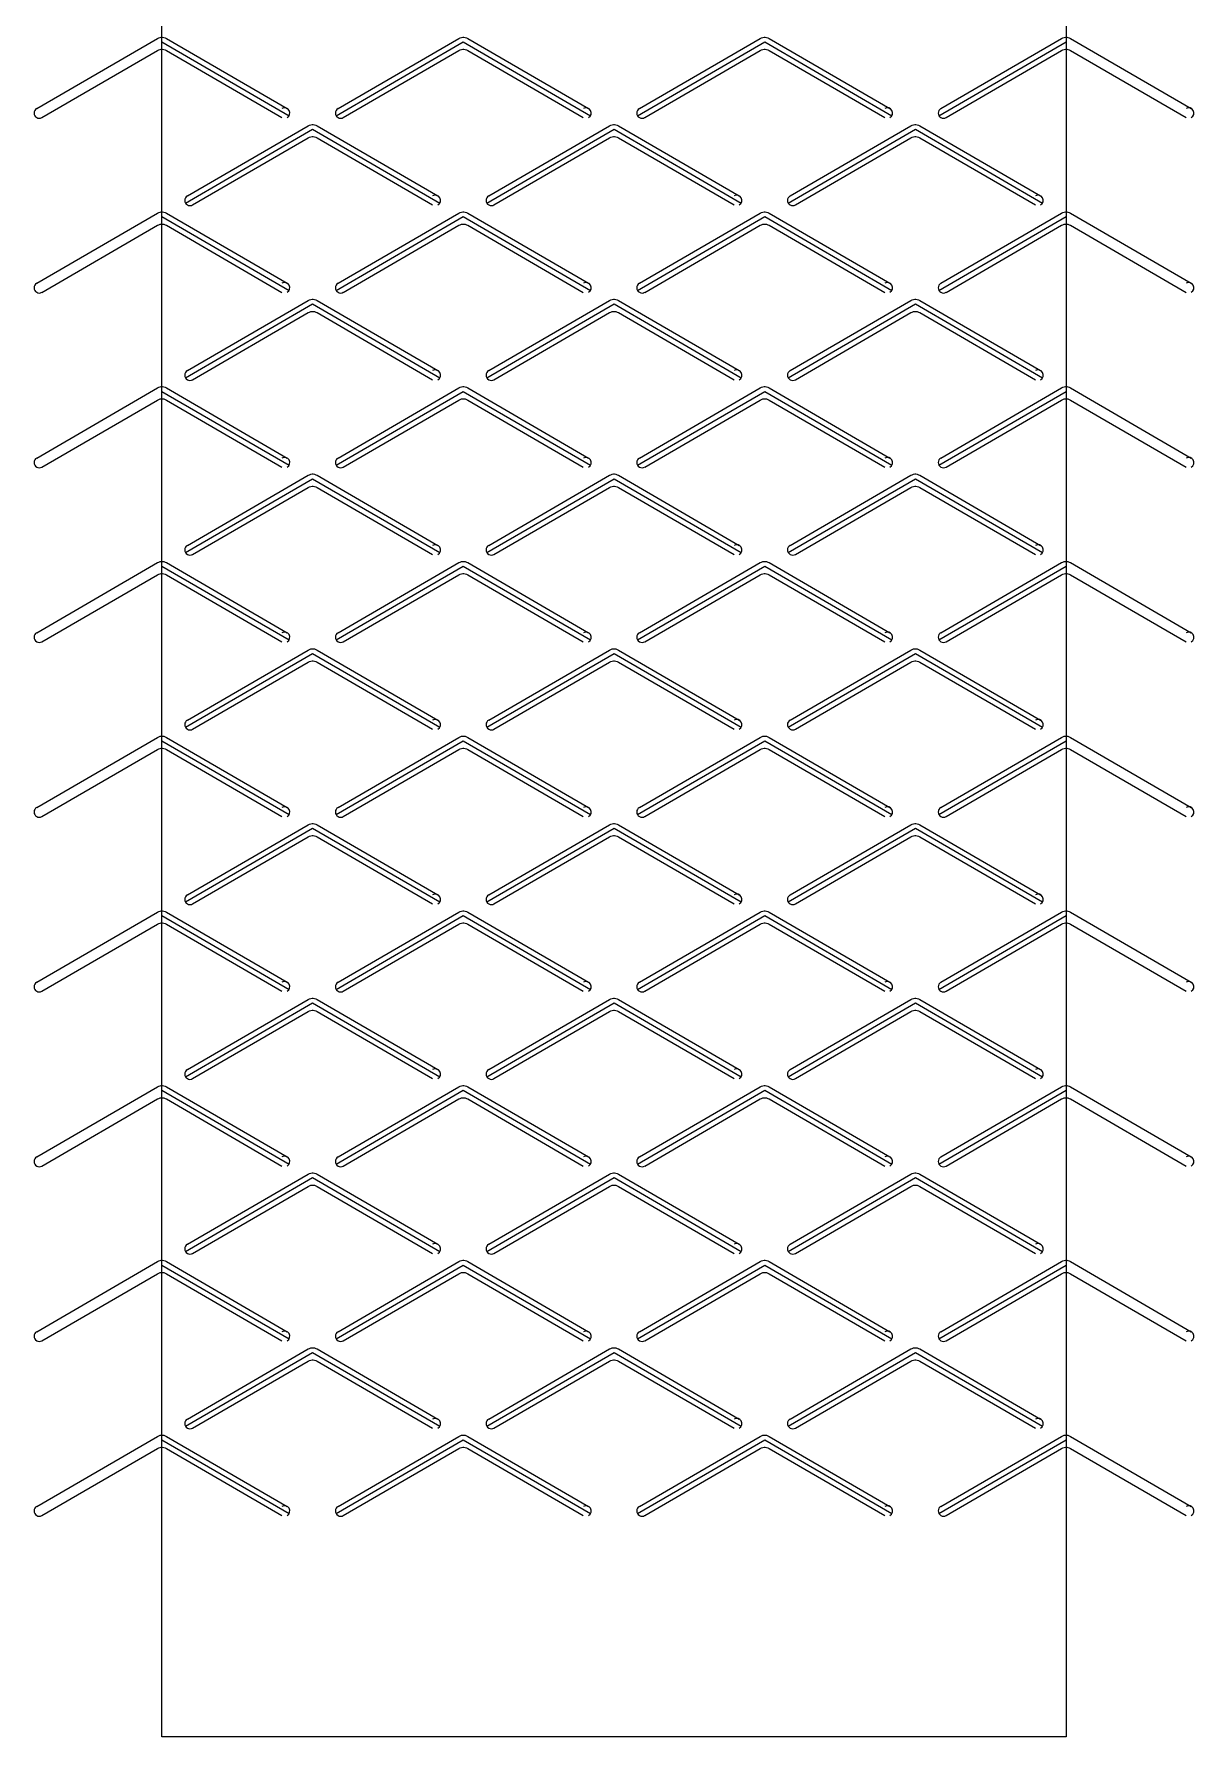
# Model space of a CAD drawing. Header units: metres. Extents: x -3 to 25, y 0 to 162.
# Drawn here: x -3.05 to 24.59, y 0 to 40.58 of the extents above; entities that cross this region are included whole.
import ezdxf

# ---------------------------------------------------------------- set-up
doc = ezdxf.new("R2010")
doc.units = ezdxf.units.M
doc.layers.add('TOP', color=1, linetype='Continuous', lineweight=0)

msp = doc.modelspace()

# ---------------------------------------------------------------- linework, layer by layer
at = {"layer": 'TOP'}
for p, q in [((-2.984, 38.809), (-0.108, 40.479)), ((-2.859, 38.593), (-0.108, 40.19)), ((-0.108, 40.479), (-0.077, 40.494)), ((-0.108, 40.19), (-0.077, 40.206)), ((-0.077, 40.494), (-0.046, 40.504)), ((-0.077, 40.206), (-0.046, 40.216)), ((-0.046, 40.504), (-0.015, 40.51)), ((-0.046, 40.216), (-0.015, 40.221)), ((-0.015, 40.51), (0.015, 40.51)), ((-0.015, 40.221), (0.015, 40.221)), ((0, 40.397), (3.03, 38.638)), ((0.015, 40.51), (0.046, 40.504)), ((0.015, 40.221), (0.046, 40.216)), ((0.046, 40.504), (0.077, 40.494)), ((0.046, 40.216), (0.077, 40.206)), ((0.077, 40.494), (0.108, 40.479)), ((0.077, 40.206), (0.108, 40.19)), ((0.108, 40.479), (2.984, 38.809)), ((0.108, 40.19), (2.859, 38.593)), ((4.15, 38.638), (7.18, 40.397)), ((4.196, 38.809), (7.072, 40.479)), ((4.321, 38.593), (7.072, 40.19)), ((7.072, 40.479), (7.103, 40.494)), ((7.072, 40.19), (7.103, 40.206)), ((7.103, 40.494), (7.134, 40.504)), ((7.103, 40.206), (7.134, 40.216)), ((7.134, 40.504), (7.165, 40.51)), ((7.134, 40.216), (7.165, 40.221)), ((7.165, 40.51), (7.195, 40.51)), ((7.165, 40.221), (7.195, 40.221)), ((7.18, 40.397), (10.21, 38.638)), ((7.195, 40.51), (7.226, 40.504)), ((7.195, 40.221), (7.226, 40.216)), ((7.226, 40.504), (7.257, 40.494)), ((7.226, 40.216), (7.257, 40.206)), ((7.257, 40.494), (7.288, 40.479)), ((7.257, 40.206), (7.288, 40.19)), ((7.288, 40.479), (10.164, 38.809)), ((7.288, 40.19), (10.039, 38.593)), ((11.33, 38.638), (14.36, 40.397)), ((11.376, 38.809), (14.252, 40.479)), ((11.501, 38.593), (14.252, 40.19)), ((14.252, 40.479), (14.283, 40.494)), ((14.252, 40.19), (14.283, 40.206)), ((14.283, 40.494), (14.314, 40.504)), ((14.283, 40.206), (14.314, 40.216)), ((14.314, 40.504), (14.345, 40.51)), ((14.314, 40.216), (14.345, 40.221)), ((14.345, 40.51), (14.375, 40.51)), ((14.345, 40.221), (14.375, 40.221)), ((14.36, 40.397), (17.39, 38.638)), ((14.375, 40.51), (14.406, 40.504)), ((14.375, 40.221), (14.406, 40.216)), ((14.406, 40.504), (14.437, 40.494)), ((14.406, 40.216), (14.437, 40.206)), ((14.437, 40.494), (14.468, 40.479)), ((14.437, 40.206), (14.468, 40.19)), ((14.468, 40.479), (17.344, 38.809)), ((14.468, 40.19), (17.219, 38.593)), ((18.51, 38.638), (21.54, 40.397)), ((18.556, 38.809), (21.432, 40.479)), ((18.681, 38.593), (21.432, 40.19)), ((21.432, 40.479), (21.463, 40.494)), ((21.432, 40.19), (21.463, 40.206)), ((21.463, 40.494), (21.494, 40.504)), ((21.463, 40.206), (21.494, 40.216)), ((21.494, 40.504), (21.525, 40.51)), ((21.494, 40.216), (21.525, 40.221)), ((21.525, 40.51), (21.555, 40.51)), ((21.525, 40.221), (21.555, 40.221)), ((21.555, 40.51), (21.586, 40.504)), ((21.555, 40.221), (21.586, 40.216)), ((21.586, 40.504), (21.617, 40.494)), ((21.586, 40.216), (21.617, 40.206)), ((21.617, 40.494), (21.648, 40.479)), ((21.617, 40.206), (21.648, 40.19)), ((21.648, 40.479), (24.524, 38.809)), ((21.648, 40.19), (24.399, 38.593)), ((0.56, 36.556), (3.59, 38.315)), ((0.606, 36.727), (3.482, 38.397)), ((3.482, 38.397), (3.513, 38.412)), ((3.513, 38.412), (3.544, 38.422)), ((3.544, 38.422), (3.575, 38.427)), ((3.575, 38.427), (3.605, 38.427)), ((3.59, 38.315), (6.62, 36.556)), ((3.605, 38.427), (3.636, 38.422)), ((3.636, 38.422), (3.667, 38.412)), ((3.667, 38.412), (3.698, 38.397)), ((3.698, 38.397), (6.574, 36.727)), ((7.74, 36.556), (10.77, 38.315)), ((7.786, 36.727), (10.662, 38.397)), ((10.662, 38.397), (10.693, 38.412)), ((10.693, 38.412), (10.724, 38.422)), ((10.724, 38.422), (10.755, 38.427)), ((10.755, 38.427), (10.785, 38.427)), ((10.77, 38.315), (13.8, 36.556)), ((10.785, 38.427), (10.816, 38.422)), ((10.816, 38.422), (10.847, 38.412)), ((10.847, 38.412), (10.878, 38.397)), ((10.878, 38.397), (13.754, 36.727)), ((14.92, 36.556), (17.95, 38.315)), ((14.966, 36.727), (17.842, 38.397)), ((17.842, 38.397), (17.873, 38.412)), ((17.873, 38.412), (17.904, 38.422)), ((17.904, 38.422), (17.935, 38.427)), ((17.935, 38.427), (17.965, 38.427)), ((17.95, 38.315), (20.98, 36.556)), ((17.965, 38.427), (17.996, 38.422)), ((17.996, 38.422), (18.027, 38.412)), ((18.027, 38.412), (18.058, 38.397)), ((18.058, 38.397), (20.934, 36.727)), ((0.731, 36.51), (3.482, 38.108)), ((3.482, 38.108), (3.513, 38.123)), ((3.513, 38.123), (3.544, 38.134)), ((3.544, 38.134), (3.575, 38.139)), ((3.575, 38.139), (3.605, 38.139)), ((3.605, 38.139), (3.636, 38.134)), ((3.636, 38.134), (3.667, 38.123)), ((3.667, 38.123), (3.698, 38.108)), ((3.698, 38.108), (6.449, 36.51)), ((7.911, 36.51), (10.662, 38.108)), ((10.662, 38.108), (10.693, 38.123)), ((10.693, 38.123), (10.724, 38.134)), ((10.724, 38.134), (10.755, 38.139)), ((10.755, 38.139), (10.785, 38.139)), ((10.785, 38.139), (10.816, 38.134)), ((10.816, 38.134), (10.847, 38.123)), ((10.847, 38.123), (10.878, 38.108)), ((10.878, 38.108), (13.629, 36.51)), ((15.091, 36.51), (17.842, 38.108)), ((17.842, 38.108), (17.873, 38.123)), ((17.873, 38.123), (17.904, 38.134)), ((17.904, 38.134), (17.935, 38.139)), ((17.935, 38.139), (17.965, 38.139)), ((17.965, 38.139), (17.996, 38.134)), ((17.996, 38.134), (18.027, 38.123)), ((18.027, 38.123), (18.058, 38.108)), ((18.058, 38.108), (20.809, 36.51)), ((-2.984, 34.645), (-0.108, 36.314)), ((-0.108, 36.314), (-0.077, 36.33)), ((-0.077, 36.33), (-0.046, 36.34)), ((-0.046, 36.34), (-0.015, 36.345)), ((-0.015, 36.345), (0.015, 36.345)), ((0, 36.233), (3.03, 34.474)), ((0.015, 36.345), (0.046, 36.34)), ((0.046, 36.34), (0.077, 36.33)), ((0.077, 36.33), (0.108, 36.314)), ((0.108, 36.314), (2.984, 34.645)), ((4.15, 34.474), (7.18, 36.233)), ((4.196, 34.645), (7.072, 36.314)), ((7.072, 36.314), (7.103, 36.33)), ((7.103, 36.33), (7.134, 36.34)), ((7.134, 36.34), (7.165, 36.345)), ((7.165, 36.345), (7.195, 36.345)), ((7.18, 36.233), (10.21, 34.474)), ((7.195, 36.345), (7.226, 36.34)), ((7.226, 36.34), (7.257, 36.33)), ((7.257, 36.33), (7.288, 36.314)), ((7.288, 36.314), (10.164, 34.645)), ((11.33, 34.474), (14.36, 36.233)), ((11.376, 34.645), (14.252, 36.314)), ((14.252, 36.314), (14.283, 36.33)), ((14.283, 36.33), (14.314, 36.34)), ((14.314, 36.34), (14.345, 36.345)), ((14.345, 36.345), (14.375, 36.345)), ((14.36, 36.233), (17.39, 34.474)), ((14.375, 36.345), (14.406, 36.34)), ((14.406, 36.34), (14.437, 36.33)), ((14.437, 36.33), (14.468, 36.314)), ((14.468, 36.314), (17.344, 34.645)), ((18.51, 34.474), (21.54, 36.233)), ((18.556, 34.645), (21.432, 36.314)), ((21.432, 36.314), (21.463, 36.33)), ((21.463, 36.33), (21.494, 36.34)), ((21.494, 36.34), (21.525, 36.345)), ((21.525, 36.345), (21.555, 36.345)), ((21.555, 36.345), (21.586, 36.34)), ((21.586, 36.34), (21.617, 36.33)), ((21.617, 36.33), (21.648, 36.314)), ((21.648, 36.314), (24.524, 34.645)), ((-2.859, 34.428), (-0.108, 36.026)), ((-0.108, 36.026), (-0.077, 36.041)), ((-0.077, 36.041), (-0.046, 36.051)), ((-0.046, 36.051), (-0.015, 36.057)), ((-0.015, 36.057), (0.015, 36.057)), ((0.015, 36.057), (0.046, 36.051)), ((0.046, 36.051), (0.077, 36.041)), ((0.077, 36.041), (0.108, 36.026)), ((0.108, 36.026), (2.859, 34.428)), ((4.321, 34.428), (7.072, 36.026)), ((7.072, 36.026), (7.103, 36.041)), ((7.103, 36.041), (7.134, 36.051)), ((7.134, 36.051), (7.165, 36.057)), ((7.165, 36.057), (7.195, 36.057)), ((7.195, 36.057), (7.226, 36.051)), ((7.226, 36.051), (7.257, 36.041)), ((7.257, 36.041), (7.288, 36.026)), ((7.288, 36.026), (10.039, 34.428)), ((11.501, 34.428), (14.252, 36.026)), ((14.252, 36.026), (14.283, 36.041)), ((14.283, 36.041), (14.314, 36.051)), ((14.314, 36.051), (14.345, 36.057)), ((14.345, 36.057), (14.375, 36.057)), ((14.375, 36.057), (14.406, 36.051)), ((14.406, 36.051), (14.437, 36.041)), ((14.437, 36.041), (14.468, 36.026)), ((14.468, 36.026), (17.219, 34.428)), ((18.681, 34.428), (21.432, 36.026)), ((21.432, 36.026), (21.463, 36.041)), ((21.463, 36.041), (21.494, 36.051)), ((21.494, 36.051), (21.525, 36.057)), ((21.525, 36.057), (21.555, 36.057)), ((21.555, 36.057), (21.586, 36.051)), ((21.586, 36.051), (21.617, 36.041)), ((21.617, 36.041), (21.648, 36.026)), ((21.648, 36.026), (24.399, 34.428)), ((0.56, 32.392), (3.59, 34.151)), ((0.606, 32.563), (3.482, 34.232)), ((3.482, 34.232), (3.513, 34.248)), ((3.513, 34.248), (3.544, 34.258)), ((3.544, 34.258), (3.575, 34.263)), ((3.575, 34.263), (3.605, 34.263)), ((3.59, 34.151), (6.62, 32.392)), ((3.605, 34.263), (3.636, 34.258)), ((3.636, 34.258), (3.667, 34.248)), ((3.667, 34.248), (3.698, 34.232)), ((3.698, 34.232), (6.574, 32.563)), ((7.74, 32.392), (10.77, 34.151)), ((7.786, 32.563), (10.662, 34.232)), ((10.662, 34.232), (10.693, 34.248)), ((10.693, 34.248), (10.724, 34.258)), ((10.724, 34.258), (10.755, 34.263)), ((10.755, 34.263), (10.785, 34.263)), ((10.77, 34.151), (13.8, 32.392)), ((10.785, 34.263), (10.816, 34.258)), ((10.816, 34.258), (10.847, 34.248)), ((10.847, 34.248), (10.878, 34.232)), ((10.878, 34.232), (13.754, 32.563)), ((14.92, 32.392), (17.95, 34.151)), ((14.966, 32.563), (17.842, 34.232)), ((17.842, 34.232), (17.873, 34.248)), ((17.873, 34.248), (17.904, 34.258)), ((17.904, 34.258), (17.935, 34.263)), ((17.935, 34.263), (17.965, 34.263)), ((17.95, 34.151), (20.98, 32.392)), ((17.965, 34.263), (17.996, 34.258)), ((17.996, 34.258), (18.027, 34.248)), ((18.027, 34.248), (18.058, 34.232)), ((18.058, 34.232), (20.934, 32.563)), ((0.731, 32.346), (3.482, 33.944)), ((3.482, 33.944), (3.513, 33.959)), ((3.513, 33.959), (3.544, 33.969)), ((3.544, 33.969), (3.575, 33.974)), ((3.575, 33.974), (3.605, 33.974)), ((3.605, 33.974), (3.636, 33.969)), ((3.636, 33.969), (3.667, 33.959)), ((3.667, 33.959), (3.698, 33.944)), ((3.698, 33.944), (6.449, 32.346)), ((7.911, 32.346), (10.662, 33.944)), ((10.662, 33.944), (10.693, 33.959)), ((10.693, 33.959), (10.724, 33.969)), ((10.724, 33.969), (10.755, 33.974)), ((10.755, 33.974), (10.785, 33.974)), ((10.785, 33.974), (10.816, 33.969)), ((10.816, 33.969), (10.847, 33.959)), ((10.847, 33.959), (10.878, 33.944)), ((10.878, 33.944), (13.629, 32.346)), ((15.091, 32.346), (17.842, 33.944)), ((17.842, 33.944), (17.873, 33.959)), ((17.873, 33.959), (17.904, 33.969)), ((17.904, 33.969), (17.935, 33.974)), ((17.935, 33.974), (17.965, 33.974)), ((17.965, 33.974), (17.996, 33.969)), ((17.996, 33.969), (18.027, 33.959)), ((18.027, 33.959), (18.058, 33.944)), ((18.058, 33.944), (20.809, 32.346)), ((-2.984, 30.48), (-0.108, 32.15)), ((-0.108, 32.15), (-0.077, 32.165)), ((-0.077, 32.165), (-0.046, 32.176)), ((-0.046, 32.176), (-0.015, 32.181)), ((-0.015, 32.181), (0.015, 32.181)), ((0, 32.068), (3.03, 30.31)), ((0.015, 32.181), (0.046, 32.176)), ((0.046, 32.176), (0.077, 32.165)), ((0.077, 32.165), (0.108, 32.15)), ((0.108, 32.15), (2.984, 30.48)), ((4.15, 30.31), (7.18, 32.068)), ((4.196, 30.48), (7.072, 32.15)), ((7.072, 32.15), (7.103, 32.165)), ((7.103, 32.165), (7.134, 32.176)), ((7.134, 32.176), (7.165, 32.181)), ((7.165, 32.181), (7.195, 32.181)), ((7.18, 32.068), (10.21, 30.31)), ((7.195, 32.181), (7.226, 32.176)), ((7.226, 32.176), (7.257, 32.165)), ((7.257, 32.165), (7.288, 32.15)), ((7.288, 32.15), (10.164, 30.48)), ((11.33, 30.31), (14.36, 32.068)), ((11.376, 30.48), (14.252, 32.15)), ((14.252, 32.15), (14.283, 32.165)), ((14.283, 32.165), (14.314, 32.176)), ((14.314, 32.176), (14.345, 32.181)), ((14.345, 32.181), (14.375, 32.181)), ((14.36, 32.068), (17.39, 30.31)), ((14.375, 32.181), (14.406, 32.176)), ((14.406, 32.176), (14.437, 32.165)), ((14.437, 32.165), (14.468, 32.15)), ((14.468, 32.15), (17.344, 30.48)), ((18.51, 30.31), (21.54, 32.068)), ((18.556, 30.48), (21.432, 32.15)), ((21.432, 32.15), (21.463, 32.165)), ((21.463, 32.165), (21.494, 32.176)), ((21.494, 32.176), (21.525, 32.181)), ((21.525, 32.181), (21.555, 32.181)), ((21.555, 32.181), (21.586, 32.176)), ((21.586, 32.176), (21.617, 32.165)), ((21.617, 32.165), (21.648, 32.15)), ((21.648, 32.15), (24.524, 30.48)), ((-2.859, 30.264), (-0.108, 31.861)), ((-0.108, 31.861), (-0.077, 31.877)), ((-0.077, 31.877), (-0.046, 31.887)), ((-0.046, 31.887), (-0.015, 31.892)), ((-0.015, 31.892), (0.015, 31.892)), ((0.015, 31.892), (0.046, 31.887)), ((0.046, 31.887), (0.077, 31.877)), ((0.077, 31.877), (0.108, 31.861)), ((0.108, 31.861), (2.859, 30.264)), ((4.321, 30.264), (7.072, 31.861)), ((7.072, 31.861), (7.103, 31.877)), ((7.103, 31.877), (7.134, 31.887)), ((7.134, 31.887), (7.165, 31.892)), ((7.165, 31.892), (7.195, 31.892)), ((7.195, 31.892), (7.226, 31.887)), ((7.226, 31.887), (7.257, 31.877)), ((7.257, 31.877), (7.288, 31.861)), ((7.288, 31.861), (10.039, 30.264)), ((11.501, 30.264), (14.252, 31.861)), ((14.252, 31.861), (14.283, 31.877)), ((14.283, 31.877), (14.314, 31.887)), ((14.314, 31.887), (14.345, 31.892)), ((14.345, 31.892), (14.375, 31.892)), ((14.375, 31.892), (14.406, 31.887)), ((14.406, 31.887), (14.437, 31.877)), ((14.437, 31.877), (14.468, 31.861)), ((14.468, 31.861), (17.219, 30.264)), ((18.681, 30.264), (21.432, 31.861)), ((21.432, 31.861), (21.463, 31.877)), ((21.463, 31.877), (21.494, 31.887)), ((21.494, 31.887), (21.525, 31.892)), ((21.525, 31.892), (21.555, 31.892)), ((21.555, 31.892), (21.586, 31.887)), ((21.586, 31.887), (21.617, 31.877)), ((21.617, 31.877), (21.648, 31.861)), ((21.648, 31.861), (24.399, 30.264)), ((0.606, 28.398), (3.482, 30.068)), ((3.482, 30.068), (3.513, 30.083)), ((3.513, 30.083), (3.544, 30.093)), ((3.544, 30.093), (3.575, 30.099)), ((3.575, 30.099), (3.605, 30.099)), ((3.605, 30.099), (3.636, 30.093)), ((3.636, 30.093), (3.667, 30.083)), ((3.667, 30.083), (3.698, 30.068)), ((3.698, 30.068), (6.574, 28.398)), ((7.786, 28.398), (10.662, 30.068)), ((10.662, 30.068), (10.693, 30.083)), ((10.693, 30.083), (10.724, 30.093)), ((10.724, 30.093), (10.755, 30.099)), ((10.755, 30.099), (10.785, 30.099)), ((10.785, 30.099), (10.816, 30.093)), ((10.816, 30.093), (10.847, 30.083)), ((10.847, 30.083), (10.878, 30.068)), ((10.878, 30.068), (13.754, 28.398)), ((14.966, 28.398), (17.842, 30.068)), ((17.842, 30.068), (17.873, 30.083)), ((17.873, 30.083), (17.904, 30.093)), ((17.904, 30.093), (17.935, 30.099)), ((17.935, 30.099), (17.965, 30.099)), ((17.965, 30.099), (17.996, 30.093)), ((17.996, 30.093), (18.027, 30.083)), ((18.027, 30.083), (18.058, 30.068)), ((18.058, 30.068), (20.934, 28.398)), ((0.56, 28.227), (3.59, 29.986)), ((0.731, 28.182), (3.482, 29.779)), ((3.482, 29.779), (3.513, 29.795)), ((3.513, 29.795), (3.544, 29.805)), ((3.544, 29.805), (3.575, 29.81)), ((3.575, 29.81), (3.605, 29.81)), ((3.59, 29.986), (6.62, 28.227)), ((3.605, 29.81), (3.636, 29.805)), ((3.636, 29.805), (3.667, 29.795)), ((3.667, 29.795), (3.698, 29.779)), ((3.698, 29.779), (6.449, 28.182)), ((7.74, 28.227), (10.77, 29.986)), ((7.911, 28.182), (10.662, 29.779)), ((10.662, 29.779), (10.693, 29.795)), ((10.693, 29.795), (10.724, 29.805)), ((10.724, 29.805), (10.755, 29.81)), ((10.755, 29.81), (10.785, 29.81)), ((10.77, 29.986), (13.8, 28.227)), ((10.785, 29.81), (10.816, 29.805)), ((10.816, 29.805), (10.847, 29.795)), ((10.847, 29.795), (10.878, 29.779)), ((10.878, 29.779), (13.629, 28.182)), ((14.92, 28.227), (17.95, 29.986)), ((15.091, 28.182), (17.842, 29.779)), ((17.842, 29.779), (17.873, 29.795)), ((17.873, 29.795), (17.904, 29.805)), ((17.904, 29.805), (17.935, 29.81)), ((17.935, 29.81), (17.965, 29.81)), ((17.95, 29.986), (20.98, 28.227)), ((17.965, 29.81), (17.996, 29.805)), ((17.996, 29.805), (18.027, 29.795)), ((18.027, 29.795), (18.058, 29.779)), ((18.058, 29.779), (20.809, 28.182)), ((-0.077, 28.001), (-0.046, 28.011)), ((-0.046, 28.011), (-0.015, 28.016)), ((-0.015, 28.016), (0.015, 28.016)), ((0.015, 28.016), (0.046, 28.011)), ((0.046, 28.011), (0.077, 28.001)), ((7.103, 28.001), (7.134, 28.011)), ((7.134, 28.011), (7.165, 28.016)), ((7.165, 28.016), (7.195, 28.016)), ((7.195, 28.016), (7.226, 28.011)), ((7.226, 28.011), (7.257, 28.001)), ((14.283, 28.001), (14.314, 28.011)), ((14.314, 28.011), (14.345, 28.016)), ((14.345, 28.016), (14.375, 28.016)), ((14.375, 28.016), (14.406, 28.011)), ((14.406, 28.011), (14.437, 28.001)), ((21.463, 28.001), (21.494, 28.011)), ((21.494, 28.011), (21.525, 28.016)), ((21.525, 28.016), (21.555, 28.016)), ((21.555, 28.016), (21.586, 28.011)), ((21.586, 28.011), (21.617, 28.001)), ((-2.984, 26.316), (-0.108, 27.986)), ((-2.859, 26.1), (-0.108, 27.697)), ((-0.108, 27.986), (-0.077, 28.001)), ((-0.108, 27.697), (-0.077, 27.712)), ((-0.077, 27.712), (-0.046, 27.723)), ((-0.046, 27.723), (-0.015, 27.728)), ((-0.015, 27.728), (0.015, 27.728)), ((0, 27.904), (3.03, 26.145)), ((0.015, 27.728), (0.046, 27.723)), ((0.046, 27.723), (0.077, 27.712)), ((0.077, 28.001), (0.108, 27.986)), ((0.077, 27.712), (0.108, 27.697)), ((0.108, 27.986), (2.984, 26.316)), ((0.108, 27.697), (2.859, 26.1)), ((4.15, 26.145), (7.18, 27.904)), ((4.196, 26.316), (7.072, 27.986)), ((4.321, 26.1), (7.072, 27.697)), ((7.072, 27.986), (7.103, 28.001)), ((7.072, 27.697), (7.103, 27.712)), ((7.103, 27.712), (7.134, 27.723)), ((7.134, 27.723), (7.165, 27.728)), ((7.165, 27.728), (7.195, 27.728)), ((7.18, 27.904), (10.21, 26.145)), ((7.195, 27.728), (7.226, 27.723)), ((7.226, 27.723), (7.257, 27.712)), ((7.257, 28.001), (7.288, 27.986)), ((7.257, 27.712), (7.288, 27.697)), ((7.288, 27.986), (10.164, 26.316)), ((7.288, 27.697), (10.039, 26.1)), ((11.33, 26.145), (14.36, 27.904)), ((11.376, 26.316), (14.252, 27.986)), ((11.501, 26.1), (14.252, 27.697)), ((14.252, 27.986), (14.283, 28.001)), ((14.252, 27.697), (14.283, 27.712)), ((14.283, 27.712), (14.314, 27.723)), ((14.314, 27.723), (14.345, 27.728)), ((14.345, 27.728), (14.375, 27.728)), ((14.36, 27.904), (17.39, 26.145)), ((14.375, 27.728), (14.406, 27.723)), ((14.406, 27.723), (14.437, 27.712)), ((14.437, 28.001), (14.468, 27.986)), ((14.437, 27.712), (14.468, 27.697)), ((14.468, 27.986), (17.344, 26.316)), ((14.468, 27.697), (17.219, 26.1)), ((18.51, 26.145), (21.54, 27.904)), ((18.556, 26.316), (21.432, 27.986)), ((18.681, 26.1), (21.432, 27.697)), ((21.432, 27.986), (21.463, 28.001)), ((21.432, 27.697), (21.463, 27.712)), ((21.463, 27.712), (21.494, 27.723)), ((21.494, 27.723), (21.525, 27.728)), ((21.525, 27.728), (21.555, 27.728)), ((21.555, 27.728), (21.586, 27.723)), ((21.586, 27.723), (21.617, 27.712)), ((21.617, 28.001), (21.648, 27.986)), ((21.617, 27.712), (21.648, 27.697)), ((21.648, 27.986), (24.524, 26.316)), ((21.648, 27.697), (24.399, 26.1)), ((0.56, 24.063), (3.59, 25.822)), ((0.606, 24.234), (3.482, 25.903)), ((0.731, 24.017), (3.482, 25.615)), ((3.482, 25.903), (3.513, 25.919)), ((3.482, 25.615), (3.513, 25.63)), ((3.513, 25.919), (3.544, 25.929)), ((3.513, 25.63), (3.544, 25.64)), ((3.544, 25.929), (3.575, 25.934)), ((3.544, 25.64), (3.575, 25.646)), ((3.575, 25.934), (3.605, 25.934)), ((3.575, 25.646), (3.605, 25.646)), ((3.59, 25.822), (6.62, 24.063)), ((3.605, 25.934), (3.636, 25.929)), ((3.605, 25.646), (3.636, 25.64)), ((3.636, 25.929), (3.667, 25.919)), ((3.636, 25.64), (3.667, 25.63)), ((3.667, 25.919), (3.698, 25.903)), ((3.667, 25.63), (3.698, 25.615)), ((3.698, 25.903), (6.574, 24.234)), ((3.698, 25.615), (6.449, 24.017)), ((7.74, 24.063), (10.77, 25.822)), ((7.786, 24.234), (10.662, 25.903)), ((7.911, 24.017), (10.662, 25.615)), ((10.662, 25.903), (10.693, 25.919)), ((10.662, 25.615), (10.693, 25.63)), ((10.693, 25.919), (10.724, 25.929)), ((10.693, 25.63), (10.724, 25.64)), ((10.724, 25.929), (10.755, 25.934)), ((10.724, 25.64), (10.755, 25.646)), ((10.755, 25.934), (10.785, 25.934)), ((10.755, 25.646), (10.785, 25.646)), ((10.77, 25.822), (13.8, 24.063)), ((10.785, 25.934), (10.816, 25.929)), ((10.785, 25.646), (10.816, 25.64)), ((10.816, 25.929), (10.847, 25.919)), ((10.816, 25.64), (10.847, 25.63)), ((10.847, 25.919), (10.878, 25.903)), ((10.847, 25.63), (10.878, 25.615)), ((10.878, 25.903), (13.754, 24.234)), ((10.878, 25.615), (13.629, 24.017)), ((14.92, 24.063), (17.95, 25.822)), ((14.966, 24.234), (17.842, 25.903)), ((15.091, 24.017), (17.842, 25.615)), ((17.842, 25.903), (17.873, 25.919)), ((17.842, 25.615), (17.873, 25.63)), ((17.873, 25.919), (17.904, 25.929)), ((17.873, 25.63), (17.904, 25.64)), ((17.904, 25.929), (17.935, 25.934)), ((17.904, 25.64), (17.935, 25.646)), ((17.935, 25.934), (17.965, 25.934)), ((17.935, 25.646), (17.965, 25.646)), ((17.95, 25.822), (20.98, 24.063)), ((17.965, 25.934), (17.996, 25.929)), ((17.965, 25.646), (17.996, 25.64)), ((17.996, 25.929), (18.027, 25.919)), ((17.996, 25.64), (18.027, 25.63)), ((18.027, 25.919), (18.058, 25.903)), ((18.027, 25.63), (18.058, 25.615)), ((18.058, 25.903), (20.934, 24.234)), ((18.058, 25.615), (20.809, 24.017)), ((-2.984, 22.152), (-0.108, 23.821)), ((-0.108, 23.821), (-0.077, 23.837)), ((-0.108, 23.533), (-0.077, 23.548)), ((-0.077, 23.837), (-0.046, 23.847)), ((-0.077, 23.548), (-0.046, 23.558)), ((-0.046, 23.847), (-0.015, 23.852)), ((-0.046, 23.558), (-0.015, 23.563)), ((-0.015, 23.852), (0.015, 23.852)), ((-0.015, 23.563), (0.015, 23.563)), ((0, 23.74), (3.03, 21.981)), ((0.015, 23.852), (0.046, 23.847)), ((0.015, 23.563), (0.046, 23.558)), ((0.046, 23.847), (0.077, 23.837)), ((0.046, 23.558), (0.077, 23.548)), ((0.077, 23.837), (0.108, 23.821)), ((0.077, 23.548), (0.108, 23.533)), ((0.108, 23.821), (2.984, 22.152)), ((4.15, 21.981), (7.18, 23.74)), ((4.196, 22.152), (7.072, 23.821)), ((7.072, 23.821), (7.103, 23.837)), ((7.072, 23.533), (7.103, 23.548)), ((7.103, 23.837), (7.134, 23.847)), ((7.103, 23.548), (7.134, 23.558)), ((7.134, 23.847), (7.165, 23.852)), ((7.134, 23.558), (7.165, 23.563)), ((7.165, 23.852), (7.195, 23.852)), ((7.165, 23.563), (7.195, 23.563)), ((7.18, 23.74), (10.21, 21.981)), ((7.195, 23.852), (7.226, 23.847)), ((7.195, 23.563), (7.226, 23.558)), ((7.226, 23.847), (7.257, 23.837)), ((7.226, 23.558), (7.257, 23.548)), ((7.257, 23.837), (7.288, 23.821)), ((7.257, 23.548), (7.288, 23.533)), ((7.288, 23.821), (10.164, 22.152)), ((11.33, 21.981), (14.36, 23.74)), ((11.376, 22.152), (14.252, 23.821)), ((14.252, 23.821), (14.283, 23.837)), ((14.252, 23.533), (14.283, 23.548)), ((14.283, 23.837), (14.314, 23.847)), ((14.283, 23.548), (14.314, 23.558)), ((14.314, 23.847), (14.345, 23.852)), ((14.314, 23.558), (14.345, 23.563)), ((14.345, 23.852), (14.375, 23.852)), ((14.345, 23.563), (14.375, 23.563)), ((14.36, 23.74), (17.39, 21.981)), ((14.375, 23.852), (14.406, 23.847)), ((14.375, 23.563), (14.406, 23.558)), ((14.406, 23.847), (14.437, 23.837)), ((14.406, 23.558), (14.437, 23.548)), ((14.437, 23.837), (14.468, 23.821)), ((14.437, 23.548), (14.468, 23.533)), ((14.468, 23.821), (17.344, 22.152)), ((18.51, 21.981), (21.54, 23.74)), ((18.556, 22.152), (21.432, 23.821)), ((21.432, 23.821), (21.463, 23.837)), ((21.432, 23.533), (21.463, 23.548)), ((21.463, 23.837), (21.494, 23.847)), ((21.463, 23.548), (21.494, 23.558)), ((21.494, 23.847), (21.525, 23.852)), ((21.494, 23.558), (21.525, 23.563)), ((21.525, 23.852), (21.555, 23.852)), ((21.525, 23.563), (21.555, 23.563)), ((21.555, 23.852), (21.586, 23.847)), ((21.555, 23.563), (21.586, 23.558)), ((21.586, 23.847), (21.617, 23.837)), ((21.586, 23.558), (21.617, 23.548)), ((21.617, 23.837), (21.648, 23.821)), ((21.617, 23.548), (21.648, 23.533)), ((21.648, 23.821), (24.524, 22.152)), ((-2.859, 21.935), (-0.108, 23.533)), ((0.108, 23.533), (2.859, 21.935)), ((4.321, 21.935), (7.072, 23.533)), ((7.288, 23.533), (10.039, 21.935)), ((11.501, 21.935), (14.252, 23.533)), ((14.468, 23.533), (17.219, 21.935)), ((18.681, 21.935), (21.432, 23.533)), ((21.648, 23.533), (24.399, 21.935)), ((0.56, 19.899), (3.59, 21.658)), ((0.606, 20.069), (3.482, 21.739)), ((3.482, 21.739), (3.513, 21.754)), ((3.513, 21.754), (3.544, 21.765)), ((3.544, 21.765), (3.575, 21.77)), ((3.575, 21.77), (3.605, 21.77)), ((3.59, 21.658), (6.62, 19.899)), ((3.605, 21.77), (3.636, 21.765)), ((3.636, 21.765), (3.667, 21.754)), ((3.667, 21.754), (3.698, 21.739)), ((3.698, 21.739), (6.574, 20.069)), ((7.74, 19.899), (10.77, 21.658)), ((7.786, 20.069), (10.662, 21.739)), ((10.662, 21.739), (10.693, 21.754)), ((10.693, 21.754), (10.724, 21.765)), ((10.724, 21.765), (10.755, 21.77)), ((10.755, 21.77), (10.785, 21.77)), ((10.77, 21.658), (13.8, 19.899)), ((10.785, 21.77), (10.816, 21.765)), ((10.816, 21.765), (10.847, 21.754)), ((10.847, 21.754), (10.878, 21.739)), ((10.878, 21.739), (13.754, 20.069)), ((14.92, 19.899), (17.95, 21.658)), ((14.966, 20.069), (17.842, 21.739)), ((17.842, 21.739), (17.873, 21.754)), ((17.873, 21.754), (17.904, 21.765)), ((17.904, 21.765), (17.935, 21.77)), ((17.935, 21.77), (17.965, 21.77)), ((17.95, 21.658), (20.98, 19.899)), ((17.965, 21.77), (17.996, 21.765)), ((17.996, 21.765), (18.027, 21.754)), ((18.027, 21.754), (18.058, 21.739)), ((18.058, 21.739), (20.934, 20.069)), ((0.731, 19.853), (3.482, 21.45)), ((3.482, 21.45), (3.513, 21.466)), ((3.513, 21.466), (3.544, 21.476)), ((3.544, 21.476), (3.575, 21.481)), ((3.575, 21.481), (3.605, 21.481)), ((3.605, 21.481), (3.636, 21.476)), ((3.636, 21.476), (3.667, 21.466)), ((3.667, 21.466), (3.698, 21.45)), ((3.698, 21.45), (6.449, 19.853)), ((7.911, 19.853), (10.662, 21.45)), ((10.662, 21.45), (10.693, 21.466)), ((10.693, 21.466), (10.724, 21.476)), ((10.724, 21.476), (10.755, 21.481)), ((10.755, 21.481), (10.785, 21.481)), ((10.785, 21.481), (10.816, 21.476)), ((10.816, 21.476), (10.847, 21.466)), ((10.847, 21.466), (10.878, 21.45)), ((10.878, 21.45), (13.629, 19.853)), ((15.091, 19.853), (17.842, 21.45)), ((17.842, 21.45), (17.873, 21.466)), ((17.873, 21.466), (17.904, 21.476)), ((17.904, 21.476), (17.935, 21.481)), ((17.935, 21.481), (17.965, 21.481)), ((17.965, 21.481), (17.996, 21.476)), ((17.996, 21.476), (18.027, 21.466)), ((18.027, 21.466), (18.058, 21.45)), ((18.058, 21.45), (20.809, 19.853)), ((-2.984, 17.987), (-0.108, 19.657)), ((-0.108, 19.657), (-0.077, 19.672)), ((-0.077, 19.672), (-0.046, 19.683)), ((-0.046, 19.683), (-0.015, 19.688)), ((-0.015, 19.688), (0.015, 19.688)), ((0, 19.575), (3.03, 17.816)), ((0.015, 19.688), (0.046, 19.683)), ((0.046, 19.683), (0.077, 19.672)), ((0.077, 19.672), (0.108, 19.657)), ((0.108, 19.657), (2.984, 17.987)), ((4.15, 17.816), (7.18, 19.575)), ((4.196, 17.987), (7.072, 19.657)), ((7.072, 19.657), (7.103, 19.672)), ((7.103, 19.672), (7.134, 19.683)), ((7.134, 19.683), (7.165, 19.688)), ((7.165, 19.688), (7.195, 19.688)), ((7.18, 19.575), (10.21, 17.816)), ((7.195, 19.688), (7.226, 19.683)), ((7.226, 19.683), (7.257, 19.672)), ((7.257, 19.672), (7.288, 19.657)), ((7.288, 19.657), (10.164, 17.987)), ((11.33, 17.816), (14.36, 19.575)), ((11.376, 17.987), (14.252, 19.657)), ((14.252, 19.657), (14.283, 19.672)), ((14.283, 19.672), (14.314, 19.683)), ((14.314, 19.683), (14.345, 19.688)), ((14.345, 19.688), (14.375, 19.688)), ((14.36, 19.575), (17.39, 17.816)), ((14.375, 19.688), (14.406, 19.683)), ((14.406, 19.683), (14.437, 19.672)), ((14.437, 19.672), (14.468, 19.657)), ((14.468, 19.657), (17.344, 17.987)), ((18.51, 17.816), (21.54, 19.575)), ((18.556, 17.987), (21.432, 19.657)), ((21.432, 19.657), (21.463, 19.672)), ((21.463, 19.672), (21.494, 19.683)), ((21.494, 19.683), (21.525, 19.688)), ((21.525, 19.688), (21.555, 19.688)), ((21.555, 19.688), (21.586, 19.683)), ((21.586, 19.683), (21.617, 19.672)), ((21.617, 19.672), (21.648, 19.657)), ((21.648, 19.657), (24.524, 17.987)), ((-2.859, 17.771), (-0.108, 19.368)), ((-0.108, 19.368), (-0.077, 19.384)), ((-0.077, 19.384), (-0.046, 19.394)), ((-0.046, 19.394), (-0.015, 19.399)), ((-0.015, 19.399), (0.015, 19.399)), ((0.015, 19.399), (0.046, 19.394)), ((0.046, 19.394), (0.077, 19.384)), ((0.077, 19.384), (0.108, 19.368)), ((0.108, 19.368), (2.859, 17.771)), ((4.321, 17.771), (7.072, 19.368)), ((7.072, 19.368), (7.103, 19.384)), ((7.103, 19.384), (7.134, 19.394)), ((7.134, 19.394), (7.165, 19.399)), ((7.165, 19.399), (7.195, 19.399)), ((7.195, 19.399), (7.226, 19.394)), ((7.226, 19.394), (7.257, 19.384)), ((7.257, 19.384), (7.288, 19.368)), ((7.288, 19.368), (10.039, 17.771)), ((11.501, 17.771), (14.252, 19.368)), ((14.252, 19.368), (14.283, 19.384)), ((14.283, 19.384), (14.314, 19.394)), ((14.314, 19.394), (14.345, 19.399)), ((14.345, 19.399), (14.375, 19.399)), ((14.375, 19.399), (14.406, 19.394)), ((14.406, 19.394), (14.437, 19.384)), ((14.437, 19.384), (14.468, 19.368)), ((14.468, 19.368), (17.219, 17.771)), ((18.681, 17.771), (21.432, 19.368)), ((21.432, 19.368), (21.463, 19.384)), ((21.463, 19.384), (21.494, 19.394)), ((21.494, 19.394), (21.525, 19.399)), ((21.525, 19.399), (21.555, 19.399)), ((21.555, 19.399), (21.586, 19.394)), ((21.586, 19.394), (21.617, 19.384)), ((21.617, 19.384), (21.648, 19.368)), ((21.648, 19.368), (24.399, 17.771)), ((0.56, 15.734), (3.59, 17.493)), ((0.606, 15.905), (3.482, 17.575)), ((3.482, 17.575), (3.513, 17.59)), ((3.513, 17.59), (3.544, 17.6)), ((3.544, 17.6), (3.575, 17.605)), ((3.575, 17.605), (3.605, 17.605)), ((3.59, 17.493), (6.62, 15.734)), ((3.605, 17.605), (3.636, 17.6)), ((3.636, 17.6), (3.667, 17.59)), ((3.667, 17.59), (3.698, 17.575)), ((3.698, 17.575), (6.574, 15.905)), ((7.74, 15.734), (10.77, 17.493)), ((7.786, 15.905), (10.662, 17.575)), ((10.662, 17.575), (10.693, 17.59)), ((10.693, 17.59), (10.724, 17.6)), ((10.724, 17.6), (10.755, 17.605)), ((10.755, 17.605), (10.785, 17.605)), ((10.77, 17.493), (13.8, 15.734)), ((10.785, 17.605), (10.816, 17.6)), ((10.816, 17.6), (10.847, 17.59)), ((10.847, 17.59), (10.878, 17.575)), ((10.878, 17.575), (13.754, 15.905)), ((14.92, 15.734), (17.95, 17.493)), ((14.966, 15.905), (17.842, 17.575)), ((17.842, 17.575), (17.873, 17.59)), ((17.873, 17.59), (17.904, 17.6)), ((17.904, 17.6), (17.935, 17.605)), ((17.935, 17.605), (17.965, 17.605)), ((17.95, 17.493), (20.98, 15.734)), ((17.965, 17.605), (17.996, 17.6)), ((17.996, 17.6), (18.027, 17.59)), ((18.027, 17.59), (18.058, 17.575)), ((18.058, 17.575), (20.934, 15.905)), ((0.731, 15.689), (3.482, 17.286)), ((3.482, 17.286), (3.513, 17.301)), ((3.513, 17.301), (3.544, 17.312)), ((3.544, 17.312), (3.575, 17.317)), ((3.575, 17.317), (3.605, 17.317)), ((3.605, 17.317), (3.636, 17.312)), ((3.636, 17.312), (3.667, 17.301)), ((3.667, 17.301), (3.698, 17.286)), ((3.698, 17.286), (6.449, 15.689)), ((7.911, 15.689), (10.662, 17.286)), ((10.662, 17.286), (10.693, 17.301)), ((10.693, 17.301), (10.724, 17.312)), ((10.724, 17.312), (10.755, 17.317)), ((10.755, 17.317), (10.785, 17.317)), ((10.785, 17.317), (10.816, 17.312)), ((10.816, 17.312), (10.847, 17.301)), ((10.847, 17.301), (10.878, 17.286)), ((10.878, 17.286), (13.629, 15.689)), ((15.091, 15.689), (17.842, 17.286)), ((17.842, 17.286), (17.873, 17.301)), ((17.873, 17.301), (17.904, 17.312)), ((17.904, 17.312), (17.935, 17.317)), ((17.935, 17.317), (17.965, 17.317)), ((17.965, 17.317), (17.996, 17.312)), ((17.996, 17.312), (18.027, 17.301)), ((18.027, 17.301), (18.058, 17.286)), ((18.058, 17.286), (20.809, 15.689)), ((-2.984, 13.823), (-0.108, 15.493)), ((-0.108, 15.493), (-0.077, 15.508)), ((-0.077, 15.508), (-0.046, 15.518)), ((-0.046, 15.518), (-0.015, 15.523)), ((-0.015, 15.523), (0.015, 15.523)), ((0.015, 15.523), (0.046, 15.518)), ((0.046, 15.518), (0.077, 15.508)), ((0.077, 15.508), (0.108, 15.493)), ((0.108, 15.493), (2.984, 13.823)), ((4.196, 13.823), (7.072, 15.493)), ((7.072, 15.493), (7.103, 15.508)), ((7.103, 15.508), (7.134, 15.518)), ((7.134, 15.518), (7.165, 15.523)), ((7.165, 15.523), (7.195, 15.523)), ((7.195, 15.523), (7.226, 15.518)), ((7.226, 15.518), (7.257, 15.508)), ((7.257, 15.508), (7.288, 15.493)), ((7.288, 15.493), (10.164, 13.823)), ((11.376, 13.823), (14.252, 15.493)), ((14.252, 15.493), (14.283, 15.508)), ((14.283, 15.508), (14.314, 15.518)), ((14.314, 15.518), (14.345, 15.523)), ((14.345, 15.523), (14.375, 15.523)), ((14.375, 15.523), (14.406, 15.518)), ((14.406, 15.518), (14.437, 15.508)), ((14.437, 15.508), (14.468, 15.493)), ((14.468, 15.493), (17.344, 13.823)), ((18.556, 13.823), (21.432, 15.493)), ((21.432, 15.493), (21.463, 15.508)), ((21.463, 15.508), (21.494, 15.518)), ((21.494, 15.518), (21.525, 15.523)), ((21.525, 15.523), (21.555, 15.523)), ((21.555, 15.523), (21.586, 15.518)), ((21.586, 15.518), (21.617, 15.508)), ((21.617, 15.508), (21.648, 15.493)), ((21.648, 15.493), (24.524, 13.823)), ((-2.859, 13.606), (-0.108, 15.204)), ((-0.108, 15.204), (-0.077, 15.219)), ((-0.077, 15.219), (-0.046, 15.229)), ((-0.046, 15.229), (-0.015, 15.235)), ((-0.015, 15.235), (0.015, 15.235)), ((0, 15.411), (3.03, 13.652)), ((0.015, 15.235), (0.046, 15.229)), ((0.046, 15.229), (0.077, 15.219)), ((0.077, 15.219), (0.108, 15.204)), ((0.108, 15.204), (2.859, 13.606)), ((4.15, 13.652), (7.18, 15.411)), ((4.321, 13.606), (7.072, 15.204)), ((7.072, 15.204), (7.103, 15.219)), ((7.103, 15.219), (7.134, 15.229)), ((7.134, 15.229), (7.165, 15.235)), ((7.165, 15.235), (7.195, 15.235)), ((7.18, 15.411), (10.21, 13.652)), ((7.195, 15.235), (7.226, 15.229)), ((7.226, 15.229), (7.257, 15.219)), ((7.257, 15.219), (7.288, 15.204)), ((7.288, 15.204), (10.039, 13.606)), ((11.33, 13.652), (14.36, 15.411)), ((11.501, 13.606), (14.252, 15.204)), ((14.252, 15.204), (14.283, 15.219)), ((14.283, 15.219), (14.314, 15.229)), ((14.314, 15.229), (14.345, 15.235)), ((14.345, 15.235), (14.375, 15.235)), ((14.36, 15.411), (17.39, 13.652)), ((14.375, 15.235), (14.406, 15.229)), ((14.406, 15.229), (14.437, 15.219)), ((14.437, 15.219), (14.468, 15.204)), ((14.468, 15.204), (17.219, 13.606)), ((18.51, 13.652), (21.54, 15.411)), ((18.681, 13.606), (21.432, 15.204)), ((21.432, 15.204), (21.463, 15.219)), ((21.463, 15.219), (21.494, 15.229)), ((21.494, 15.229), (21.525, 15.235)), ((21.525, 15.235), (21.555, 15.235)), ((21.555, 15.235), (21.586, 15.229)), ((21.586, 15.229), (21.617, 15.219)), ((21.617, 15.219), (21.648, 15.204)), ((21.648, 15.204), (24.399, 13.606)), ((0.606, 11.741), (3.482, 13.41)), ((3.482, 13.41), (3.513, 13.426)), ((3.513, 13.426), (3.544, 13.436)), ((3.544, 13.436), (3.575, 13.441)), ((3.575, 13.441), (3.605, 13.441)), ((3.605, 13.441), (3.636, 13.436)), ((3.636, 13.436), (3.667, 13.426)), ((3.667, 13.426), (3.698, 13.41)), ((3.698, 13.41), (6.574, 11.741)), ((7.786, 11.741), (10.662, 13.41)), ((10.662, 13.41), (10.693, 13.426)), ((10.693, 13.426), (10.724, 13.436)), ((10.724, 13.436), (10.755, 13.441)), ((10.755, 13.441), (10.785, 13.441)), ((10.785, 13.441), (10.816, 13.436)), ((10.816, 13.436), (10.847, 13.426)), ((10.847, 13.426), (10.878, 13.41)), ((10.878, 13.41), (13.754, 11.741)), ((14.966, 11.741), (17.842, 13.41)), ((17.842, 13.41), (17.873, 13.426)), ((17.873, 13.426), (17.904, 13.436)), ((17.904, 13.436), (17.935, 13.441)), ((17.935, 13.441), (17.965, 13.441)), ((17.965, 13.441), (17.996, 13.436)), ((17.996, 13.436), (18.027, 13.426)), ((18.027, 13.426), (18.058, 13.41)), ((18.058, 13.41), (20.934, 11.741)), ((0.56, 11.57), (3.59, 13.329)), ((0.731, 11.524), (3.482, 13.122)), ((3.482, 13.122), (3.513, 13.137)), ((3.513, 13.137), (3.544, 13.147)), ((3.544, 13.147), (3.575, 13.152)), ((3.575, 13.152), (3.605, 13.152)), ((3.59, 13.329), (6.62, 11.57)), ((3.605, 13.152), (3.636, 13.147)), ((3.636, 13.147), (3.667, 13.137)), ((3.667, 13.137), (3.698, 13.122)), ((3.698, 13.122), (6.449, 11.524)), ((7.74, 11.57), (10.77, 13.329)), ((7.911, 11.524), (10.662, 13.122)), ((10.662, 13.122), (10.693, 13.137)), ((10.693, 13.137), (10.724, 13.147)), ((10.724, 13.147), (10.755, 13.152)), ((10.755, 13.152), (10.785, 13.152)), ((10.77, 13.329), (13.8, 11.57)), ((10.785, 13.152), (10.816, 13.147)), ((10.816, 13.147), (10.847, 13.137)), ((10.847, 13.137), (10.878, 13.122)), ((10.878, 13.122), (13.629, 11.524)), ((14.92, 11.57), (17.95, 13.329)), ((15.091, 11.524), (17.842, 13.122)), ((17.842, 13.122), (17.873, 13.137)), ((17.873, 13.137), (17.904, 13.147)), ((17.904, 13.147), (17.935, 13.152)), ((17.935, 13.152), (17.965, 13.152)), ((17.95, 13.329), (20.98, 11.57)), ((17.965, 13.152), (17.996, 13.147)), ((17.996, 13.147), (18.027, 13.137)), ((18.027, 13.137), (18.058, 13.122)), ((18.058, 13.122), (20.809, 11.524)), ((-2.984, 9.658), (-0.108, 11.328)), ((-2.859, 9.442), (-0.108, 11.039)), ((-0.108, 11.328), (-0.077, 11.344)), ((-0.108, 11.039), (-0.077, 11.055)), ((-0.077, 11.344), (-0.046, 11.354)), ((-0.077, 11.055), (-0.046, 11.065)), ((-0.046, 11.354), (-0.015, 11.359)), ((-0.046, 11.065), (-0.015, 11.07)), ((-0.015, 11.359), (0.015, 11.359)), ((-0.015, 11.07), (0.015, 11.07)), ((0, 11.247), (3.03, 9.488)), ((0.015, 11.359), (0.046, 11.354)), ((0.015, 11.07), (0.046, 11.065)), ((0.046, 11.354), (0.077, 11.344)), ((0.046, 11.065), (0.077, 11.055)), ((0.077, 11.344), (0.108, 11.328)), ((0.077, 11.055), (0.108, 11.039)), ((0.108, 11.328), (2.984, 9.658)), ((0.108, 11.039), (2.859, 9.442)), ((4.15, 9.488), (7.18, 11.247)), ((4.196, 9.658), (7.072, 11.328)), ((4.321, 9.442), (7.072, 11.039)), ((7.072, 11.328), (7.103, 11.344)), ((7.072, 11.039), (7.103, 11.055)), ((7.103, 11.344), (7.134, 11.354)), ((7.103, 11.055), (7.134, 11.065)), ((7.134, 11.354), (7.165, 11.359)), ((7.134, 11.065), (7.165, 11.07)), ((7.165, 11.359), (7.195, 11.359)), ((7.165, 11.07), (7.195, 11.07)), ((7.18, 11.247), (10.21, 9.488)), ((7.195, 11.359), (7.226, 11.354)), ((7.195, 11.07), (7.226, 11.065)), ((7.226, 11.354), (7.257, 11.344)), ((7.226, 11.065), (7.257, 11.055)), ((7.257, 11.344), (7.288, 11.328)), ((7.257, 11.055), (7.288, 11.039)), ((7.288, 11.328), (10.164, 9.658)), ((7.288, 11.039), (10.039, 9.442)), ((11.33, 9.488), (14.36, 11.247)), ((11.376, 9.658), (14.252, 11.328)), ((11.501, 9.442), (14.252, 11.039)), ((14.252, 11.328), (14.283, 11.344)), ((14.252, 11.039), (14.283, 11.055)), ((14.283, 11.344), (14.314, 11.354)), ((14.283, 11.055), (14.314, 11.065)), ((14.314, 11.354), (14.345, 11.359)), ((14.314, 11.065), (14.345, 11.07)), ((14.345, 11.359), (14.375, 11.359)), ((14.345, 11.07), (14.375, 11.07)), ((14.36, 11.247), (17.39, 9.488)), ((14.375, 11.359), (14.406, 11.354)), ((14.375, 11.07), (14.406, 11.065)), ((14.406, 11.354), (14.437, 11.344)), ((14.406, 11.065), (14.437, 11.055)), ((14.437, 11.344), (14.468, 11.328)), ((14.437, 11.055), (14.468, 11.039)), ((14.468, 11.328), (17.344, 9.658)), ((14.468, 11.039), (17.219, 9.442)), ((18.51, 9.488), (21.54, 11.247)), ((18.556, 9.658), (21.432, 11.328)), ((18.681, 9.442), (21.432, 11.039)), ((21.432, 11.328), (21.463, 11.344)), ((21.432, 11.039), (21.463, 11.055)), ((21.463, 11.344), (21.494, 11.354)), ((21.463, 11.055), (21.494, 11.065)), ((21.494, 11.354), (21.525, 11.359)), ((21.494, 11.065), (21.525, 11.07)), ((21.525, 11.359), (21.555, 11.359)), ((21.525, 11.07), (21.555, 11.07)), ((21.555, 11.359), (21.586, 11.354)), ((21.555, 11.07), (21.586, 11.065)), ((21.586, 11.354), (21.617, 11.344)), ((21.586, 11.065), (21.617, 11.055)), ((21.617, 11.344), (21.648, 11.328)), ((21.617, 11.055), (21.648, 11.039)), ((21.648, 11.328), (24.524, 9.658)), ((21.648, 11.039), (24.399, 9.442)), ((0.56, 7.406), (3.59, 9.164)), ((0.606, 7.576), (3.482, 9.246)), ((0.731, 7.36), (3.482, 8.957)), ((3.482, 9.246), (3.513, 9.261)), ((3.482, 8.957), (3.513, 8.973)), ((3.513, 9.261), (3.544, 9.272)), ((3.513, 8.973), (3.544, 8.983)), ((3.544, 9.272), (3.575, 9.277)), ((3.544, 8.983), (3.575, 8.988)), ((3.575, 9.277), (3.605, 9.277)), ((3.575, 8.988), (3.605, 8.988)), ((3.59, 9.164), (6.62, 7.406)), ((3.605, 9.277), (3.636, 9.272)), ((3.605, 8.988), (3.636, 8.983)), ((3.636, 9.272), (3.667, 9.261)), ((3.636, 8.983), (3.667, 8.973)), ((3.667, 9.261), (3.698, 9.246)), ((3.667, 8.973), (3.698, 8.957)), ((3.698, 9.246), (6.574, 7.576)), ((3.698, 8.957), (6.449, 7.36)), ((7.74, 7.406), (10.77, 9.164)), ((7.786, 7.576), (10.662, 9.246)), ((7.911, 7.36), (10.662, 8.957)), ((10.662, 9.246), (10.693, 9.261)), ((10.662, 8.957), (10.693, 8.973)), ((10.693, 9.261), (10.724, 9.272)), ((10.693, 8.973), (10.724, 8.983)), ((10.724, 9.272), (10.755, 9.277)), ((10.724, 8.983), (10.755, 8.988)), ((10.755, 9.277), (10.785, 9.277)), ((10.755, 8.988), (10.785, 8.988)), ((10.77, 9.164), (13.8, 7.406)), ((10.785, 9.277), (10.816, 9.272)), ((10.785, 8.988), (10.816, 8.983)), ((10.816, 9.272), (10.847, 9.261)), ((10.816, 8.983), (10.847, 8.973)), ((10.847, 9.261), (10.878, 9.246)), ((10.847, 8.973), (10.878, 8.957)), ((10.878, 9.246), (13.754, 7.576)), ((10.878, 8.957), (13.629, 7.36)), ((14.92, 7.406), (17.95, 9.164)), ((14.966, 7.576), (17.842, 9.246)), ((15.091, 7.36), (17.842, 8.957)), ((17.842, 9.246), (17.873, 9.261)), ((17.842, 8.957), (17.873, 8.973)), ((17.873, 9.261), (17.904, 9.272)), ((17.873, 8.973), (17.904, 8.983)), ((17.904, 9.272), (17.935, 9.277)), ((17.904, 8.983), (17.935, 8.988)), ((17.935, 9.277), (17.965, 9.277)), ((17.935, 8.988), (17.965, 8.988)), ((17.95, 9.164), (20.98, 7.406)), ((17.965, 9.277), (17.996, 9.272)), ((17.965, 8.988), (17.996, 8.983)), ((17.996, 9.272), (18.027, 9.261)), ((17.996, 8.983), (18.027, 8.973)), ((18.027, 9.261), (18.058, 9.246)), ((18.027, 8.973), (18.058, 8.957)), ((18.058, 9.246), (20.934, 7.576)), ((18.058, 8.957), (20.809, 7.36)), ((-2.984, 5.494), (-0.108, 7.164)), ((-0.108, 7.164), (-0.077, 7.179)), ((-0.077, 7.179), (-0.046, 7.189)), ((-0.077, 6.89), (-0.046, 6.901)), ((-0.046, 7.189), (-0.015, 7.195)), ((-0.046, 6.901), (-0.015, 6.906)), ((-0.015, 7.195), (0.015, 7.195)), ((-0.015, 6.906), (0.015, 6.906)), ((0, 7.082), (3.03, 5.323)), ((0.015, 7.195), (0.046, 7.189)), ((0.015, 6.906), (0.046, 6.901)), ((0.046, 7.189), (0.077, 7.179)), ((0.046, 6.901), (0.077, 6.89)), ((0.077, 7.179), (0.108, 7.164)), ((0.108, 7.164), (2.984, 5.494)), ((4.15, 5.323), (7.18, 7.082)), ((4.196, 5.494), (7.072, 7.164)), ((7.072, 7.164), (7.103, 7.179)), ((7.103, 7.179), (7.134, 7.189)), ((7.103, 6.89), (7.134, 6.901)), ((7.134, 7.189), (7.165, 7.195)), ((7.134, 6.901), (7.165, 6.906)), ((7.165, 7.195), (7.195, 7.195)), ((7.165, 6.906), (7.195, 6.906)), ((7.18, 7.082), (10.21, 5.323)), ((7.195, 7.195), (7.226, 7.189)), ((7.195, 6.906), (7.226, 6.901)), ((7.226, 7.189), (7.257, 7.179)), ((7.226, 6.901), (7.257, 6.89)), ((7.257, 7.179), (7.288, 7.164)), ((7.288, 7.164), (10.164, 5.494)), ((11.33, 5.323), (14.36, 7.082)), ((11.376, 5.494), (14.252, 7.164)), ((14.252, 7.164), (14.283, 7.179)), ((14.283, 7.179), (14.314, 7.189)), ((14.283, 6.89), (14.314, 6.901)), ((14.314, 7.189), (14.345, 7.195)), ((14.314, 6.901), (14.345, 6.906)), ((14.345, 7.195), (14.375, 7.195)), ((14.345, 6.906), (14.375, 6.906)), ((14.36, 7.082), (17.39, 5.323)), ((14.375, 7.195), (14.406, 7.189)), ((14.375, 6.906), (14.406, 6.901)), ((14.406, 7.189), (14.437, 7.179)), ((14.406, 6.901), (14.437, 6.89)), ((14.437, 7.179), (14.468, 7.164)), ((14.468, 7.164), (17.344, 5.494)), ((18.51, 5.323), (21.54, 7.082)), ((18.556, 5.494), (21.432, 7.164)), ((21.432, 7.164), (21.463, 7.179)), ((21.463, 7.179), (21.494, 7.189)), ((21.463, 6.89), (21.494, 6.901)), ((21.494, 7.189), (21.525, 7.195)), ((21.494, 6.901), (21.525, 6.906)), ((21.525, 7.195), (21.555, 7.195)), ((21.525, 6.906), (21.555, 6.906)), ((21.555, 7.195), (21.586, 7.189)), ((21.555, 6.906), (21.586, 6.901)), ((21.586, 7.189), (21.617, 7.179)), ((21.586, 6.901), (21.617, 6.89)), ((21.617, 7.179), (21.648, 7.164)), ((21.648, 7.164), (24.524, 5.494)), ((-2.859, 5.278), (-0.108, 6.875)), ((-0.108, 6.875), (-0.077, 6.89)), ((0.077, 6.89), (0.108, 6.875)), ((0.108, 6.875), (2.859, 5.278)), ((4.321, 5.278), (7.072, 6.875)), ((7.072, 6.875), (7.103, 6.89)), ((7.257, 6.89), (7.288, 6.875)), ((7.288, 6.875), (10.039, 5.278)), ((11.501, 5.278), (14.252, 6.875)), ((14.252, 6.875), (14.283, 6.89)), ((14.437, 6.89), (14.468, 6.875)), ((14.468, 6.875), (17.219, 5.278)), ((18.681, 5.278), (21.432, 6.875)), ((21.432, 6.875), (21.463, 6.89)), ((21.617, 6.89), (21.648, 6.875)), ((21.648, 6.875), (24.399, 5.278))]:
    msp.add_line(p, q, dxfattribs=at)
msp.add_lwpolyline([(0, 0), (0, 162), (21.54, 162), (21.54, 0)], close=True, dxfattribs=at)
for centre, start, end in [((-2.922, 38.701), 120, 300), ((2.922, 38.701), -60, 120), ((4.258, 38.701), 120, 300), ((10.102, 38.701), -60, 120), ((11.438, 38.701), 120, 300), ((17.282, 38.701), -60, 120), ((18.618, 38.701), 120, 300), ((24.462, 38.701), -60, 120), ((0.668, 36.619), 120, 300), ((6.512, 36.619), -60, 120), ((7.848, 36.619), 120, 300), ((13.692, 36.619), -60, 120), ((15.028, 36.619), 120, 300), ((20.872, 36.619), -60, 120), ((-2.922, 34.537), 120, 300), ((2.922, 34.537), -60, 120), ((4.258, 34.537), 120, 300), ((10.102, 34.537), -60, 120), ((11.438, 34.537), 120, 300), ((17.282, 34.537), -60, 120), ((18.618, 34.537), 120, 300), ((24.462, 34.537), -60, 120), ((0.668, 32.454), 120, 300), ((6.512, 32.454), -60, 120), ((7.848, 32.454), 120, 300), ((13.692, 32.454), -60, 120), ((15.028, 32.454), 120, 300), ((20.872, 32.454), -60, 120), ((-2.922, 30.372), 120, 300), ((2.922, 30.372), -60, 120), ((4.258, 30.372), 120, 300), ((10.102, 30.372), -60, 120), ((11.438, 30.372), 120, 300), ((17.282, 30.372), -60, 120), ((18.618, 30.372), 120, 300), ((24.462, 30.372), -60, 120), ((6.512, 28.29), -60, 120), ((13.692, 28.29), -60, 120), ((20.872, 28.29), -60, 120), ((0.668, 28.29), 120, 300), ((7.848, 28.29), 120, 300), ((15.028, 28.29), 120, 300), ((-2.922, 26.208), 120, 300), ((2.922, 26.208), -60, 120), ((4.258, 26.208), 120, 300), ((10.102, 26.208), -60, 120), ((11.438, 26.208), 120, 300), ((17.282, 26.208), -60, 120), ((18.618, 26.208), 120, 300), ((24.462, 26.208), -60, 120), ((0.668, 24.126), 120, 300), ((6.512, 24.126), -60, 120), ((7.848, 24.126), 120, 300), ((13.692, 24.126), -60, 120), ((15.028, 24.126), 120, 300), ((20.872, 24.126), -60, 120), ((-2.922, 22.043), 120, 300), ((2.922, 22.043), -60, 120), ((4.258, 22.043), 120, 300), ((10.102, 22.043), -60, 120), ((11.438, 22.043), 120, 300), ((17.282, 22.043), -60, 120), ((18.618, 22.043), 120, 300), ((24.462, 22.043), -60, 120), ((0.668, 19.961), 120, 300), ((6.512, 19.961), -60, 120), ((7.848, 19.961), 120, 300), ((13.692, 19.961), -60, 120), ((15.028, 19.961), 120, 300), ((20.872, 19.961), -60, 120), ((-2.922, 17.879), 120, 300), ((2.922, 17.879), -60, 120), ((4.258, 17.879), 120, 300), ((10.102, 17.879), -60, 120), ((11.438, 17.879), 120, 300), ((17.282, 17.879), -60, 120), ((18.618, 17.879), 120, 300), ((24.462, 17.879), -60, 120), ((0.668, 15.797), 120, 300), ((6.512, 15.797), -60, 120), ((7.848, 15.797), 120, 300), ((13.692, 15.797), -60, 120), ((15.028, 15.797), 120, 300), ((20.872, 15.797), -60, 120), ((-2.922, 13.715), 120, 300), ((2.922, 13.715), -60, 120), ((4.258, 13.715), 120, 300), ((10.102, 13.715), -60, 120), ((11.438, 13.715), 120, 300), ((17.282, 13.715), -60, 120), ((18.618, 13.715), 120, 300), ((24.462, 13.715), -60, 120), ((0.668, 11.632), 120, 300), ((6.512, 11.632), -60, 120), ((7.848, 11.632), 120, 300), ((13.692, 11.632), -60, 120), ((15.028, 11.632), 120, 300), ((20.872, 11.632), -60, 120), ((-2.922, 9.55), 120, 300), ((2.922, 9.55), -60, 120), ((4.258, 9.55), 120, 300), ((10.102, 9.55), -60, 120), ((11.438, 9.55), 120, 300), ((17.282, 9.55), -60, 120), ((18.618, 9.55), 120, 300), ((24.462, 9.55), -60, 120), ((0.668, 7.468), 120, 300), ((6.512, 7.468), -60, 120), ((7.848, 7.468), 120, 300), ((13.692, 7.468), -60, 120), ((15.028, 7.468), 120, 300), ((20.872, 7.468), -60, 120), ((-2.922, 5.386), 120, 300), ((2.922, 5.386), -60, 120), ((4.258, 5.386), 120, 300), ((10.102, 5.386), -60, 120), ((11.438, 5.386), 120, 300), ((17.282, 5.386), -60, 120), ((18.618, 5.386), 120, 300), ((24.462, 5.386), -60, 120)]:
    msp.add_arc(centre, 0.125, start, end, dxfattribs=at)

doc.saveas('drawing.dxf')
